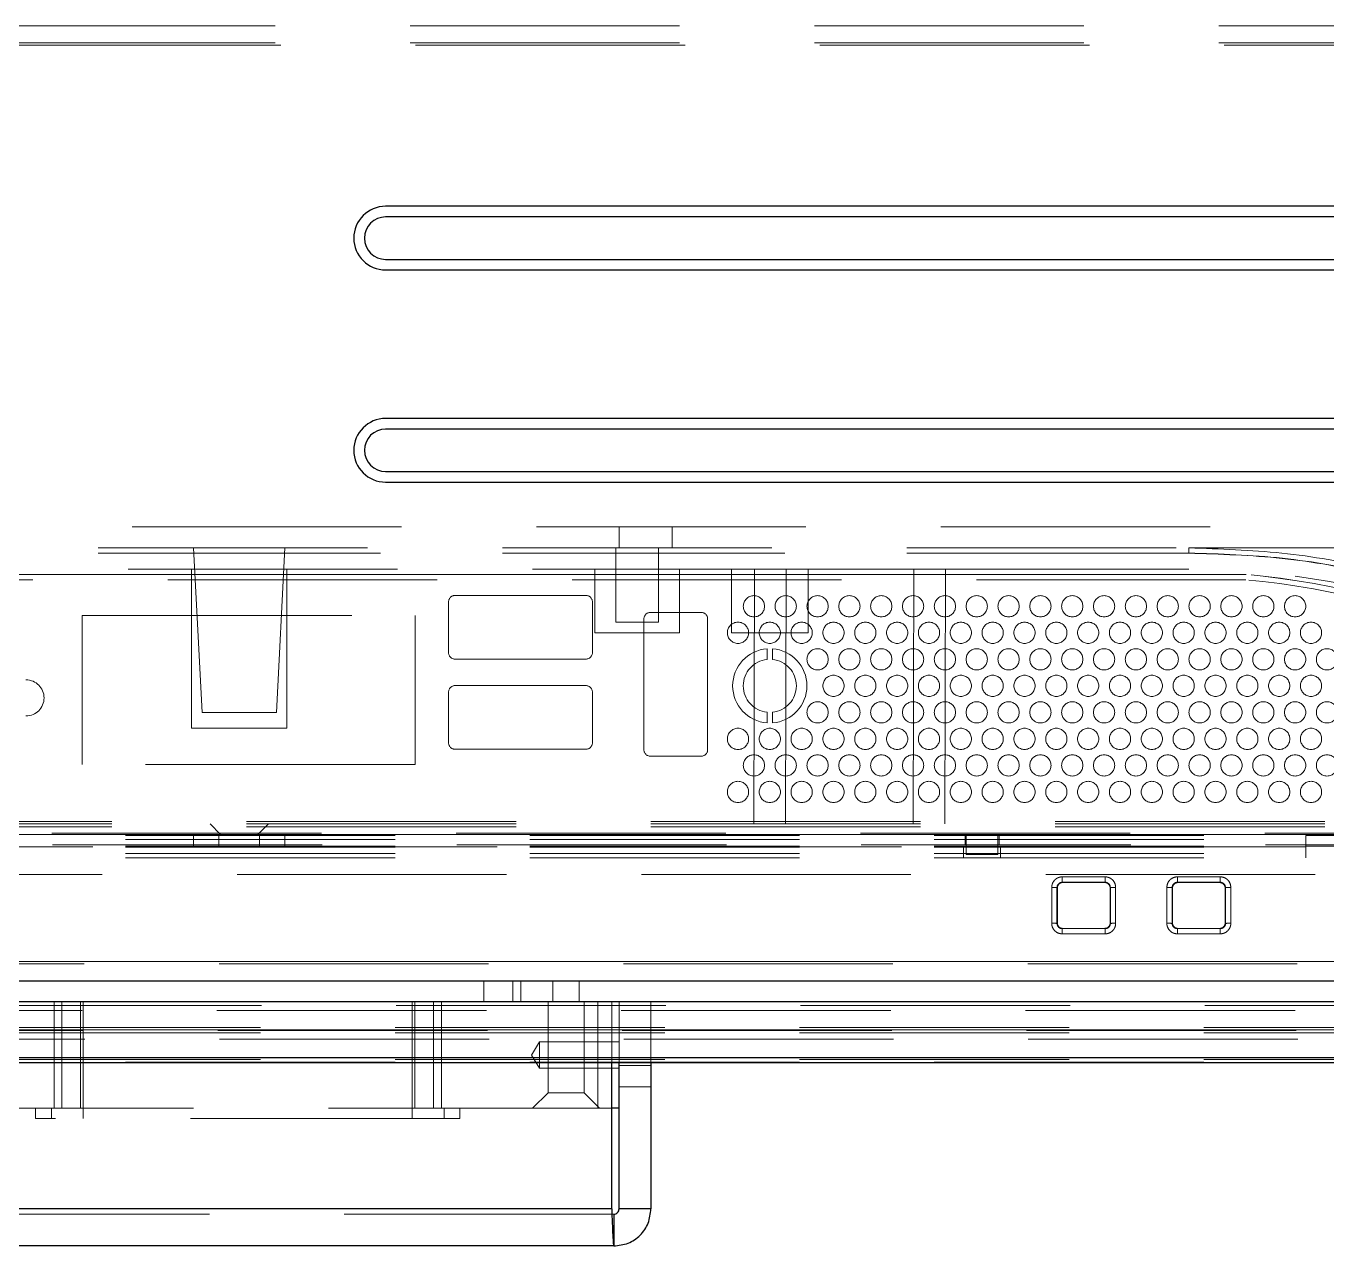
# Model space of a CAD drawing. Header units: millimetres. Extents: x 108 to 5832, y 144 to 4056.
# Drawn here: x 1273.9 to 1396.5, y 2784 to 2899 of the extents above; entities that cross this region are included whole.
import ezdxf

# ---------------------------------------------------------------- set-up
doc = ezdxf.new("R2010")
doc.units = ezdxf.units.MM
doc.header["$LTSCALE"] = 20
doc.linetypes.add('HIDDEN', pattern=[1.905, 1.27, -0.635])

msp = doc.modelspace()

# ---------------------------------------------------------------- linework, layer by layer
at = {"color": 1, "linetype": 'HIDDEN', "lineweight": 18}
for p, q in [((1119.6, 2898.99), (2766, 2898.99)), ((1119.6, 2897.39), (1469.8, 2897.39)), ((1120.11, 2897.19), (2765.5, 2897.19)), ((1131.5, 2851.79), (1454.6, 2851.79)), ((1329.8, 2851.79), (1329.8, 2849.79)), ((1334.8, 2849.79), (1334.8, 2851.79)), ((1204.5, 2849.79), (1383.5, 2849.79)), ((1204.5, 2849.31), (1383.5, 2849.31)), ((1383.5, 2849.29), (1204.5, 2849.29)), ((1289.69, 2849.79), (1290.5, 2834.29)), ((1297.5, 2834.29), (1298.31, 2849.79)), ((1329.5, 2849.79), (1329.5, 2842.79)), ((1333.5, 2842.79), (1333.5, 2849.79)), ((1383.5, 2849.31), (1383.5, 2849.79)), ((1383.5, 2849.29), (1383.5, 2849.79)), ((1383.5, 2849.79), (1454.6, 2849.79)), ((1245.43, 2847.79), (1342.57, 2847.79)), ((1289.5, 2847.79), (1289.5, 2832.79)), ((1298.5, 2832.79), (1298.5, 2847.79)), ((1327.5, 2847.79), (1327.5, 2841.79)), ((1335.5, 2841.79), (1335.5, 2847.79)), ((1340.4, 2847.79), (1340.4, 2841.79)), ((1342.57, 2847.79), (1342.51, 2823.79)), ((1342.57, 2847.79), (1345.55, 2847.79)), ((1345.55, 2847.79), (1345.49, 2823.79)), ((1345.55, 2847.79), (1357.58, 2847.79)), ((1347.6, 2841.79), (1347.6, 2847.79)), ((1357.58, 2847.79), (1357.52, 2823.79)), ((1360.56, 2847.79), (1357.58, 2847.79)), ((1360.5, 2823.79), (1360.56, 2847.79)), ((1383.5, 2847.79), (1360.56, 2847.79)), ((1388.89, 2847.3), (1198.11, 2847.3)), ((1198.11, 2847.28), (1388.89, 2847.28)), ((1388.87, 2846.79), (1198.13, 2846.79)), ((1388.89, 2847.28), (1388.89, 2847.3)), ((1313.73, 2839.91), (1313.73, 2844.71)), ((1314.33, 2845.31), (1326.68, 2845.31)), ((1327.28, 2844.71), (1327.28, 2839.91)), ((1279.2, 2843.43), (1310.57, 2843.43)), ((1279.2, 2829.38), (1279.2, 2843.43)), ((1310.57, 2843.43), (1310.57, 2829.38)), ((1332.14, 2830.76), (1332.14, 2843.11)), ((1332.74, 2843.71), (1337.54, 2843.71)), ((1338.14, 2843.11), (1338.14, 2830.76)), ((1327.5, 2841.79), (1335.5, 2841.79)), ((1329.5, 2842.79), (1333.5, 2842.79)), ((1340.4, 2841.79), (1347.6, 2841.79)), ((1326.68, 2839.31), (1314.33, 2839.31)), ((1343.75, 2840.28), (1343.75, 2839.27)), ((1344.25, 2839.27), (1344.25, 2840.28)), ((1314.33, 2836.81), (1326.68, 2836.81)), ((1313.73, 2831.41), (1313.73, 2836.21)), ((1327.28, 2836.21), (1327.28, 2831.41)), ((1290.5, 2834.29), (1297.5, 2834.29)), ((1343.75, 2834.3), (1343.75, 2833.3)), ((1344.25, 2833.3), (1344.25, 2834.3)), ((1289.5, 2832.79), (1298.5, 2832.79)), ((1326.68, 2830.81), (1314.33, 2830.81)), ((1310.57, 2829.38), (1279.2, 2829.38)), ((1337.54, 2830.16), (1332.74, 2830.16)), ((1142.3, 2823.99), (1445.7, 2823.99)), ((1142.3, 2823.79), (1445.7, 2823.79)), ((1142.3, 2823.5), (1445.7, 2823.5)), ((1291.25, 2823.79), (1292.25, 2822.79)), ((1295.75, 2822.79), (1296.75, 2823.79)), ((1445.8, 2822.79), (1142.2, 2822.79)), ((1169, 2822.69), (1394.5, 2822.69)), ((1169, 2822.31), (1394.5, 2822.31)), ((1170.95, 2822.78), (1416.06, 2822.78)), ((1416.05, 2822.89), (1170.96, 2822.89)), ((1289.69, 2822.69), (1289.69, 2821.69)), ((1292.09, 2822.69), (1292.09, 2821.69)), ((1295.92, 2821.69), (1295.92, 2822.69)), ((1298.31, 2822.69), (1298.31, 2821.69)), ((1362.4, 2822.79), (1362.4, 2821.79)), ((1362.5, 2822.79), (1362.5, 2820.89)), ((1365.5, 2820.89), (1365.5, 2822.79)), ((1365.6, 2821.79), (1365.6, 2822.79)), ((1394.5, 2822.31), (1394.5, 2822.69)), ((1394.5, 2822.69), (1405.5, 2822.69)), ((1394.5, 2821.68), (1394.5, 2822.31)), ((1169, 2821.69), (1394.5, 2821.69)), ((1169, 2821.68), (1394.5, 2821.68)), ((1394.5, 2821.6), (1169, 2821.6)), ((1169, 2821.59), (1419, 2821.59)), ((1169, 2820.97), (1394.5, 2820.97)), ((1416.11, 2821.79), (1170.9, 2821.79)), ((1362.25, 2821.59), (1362.25, 2820.59)), ((1362.5, 2820.89), (1365.5, 2820.89)), ((1365.75, 2820.59), (1365.75, 2821.59)), ((1394.5, 2821.69), (1405.5, 2821.69)), ((1394.5, 2821.68), (1394.5, 2821.59)), ((1394.5, 2820.59), (1394.5, 2821.59)), ((1169, 2820.59), (1419, 2820.59)), ((1471.6, 2818.99), (1126.51, 2818.99)), ((1371.56, 2818.79), (1375.59, 2818.79)), ((1371.56, 2818.27), (1371.56, 2818.79)), ((1371.56, 2818.79), (1371.56, 2818.27)), ((1375.59, 2818.27), (1375.59, 2818.79)), ((1375.59, 2818.79), (1375.59, 2818.27)), ((1382.41, 2818.79), (1386.44, 2818.79)), ((1382.41, 2818.79), (1382.41, 2818.27)), ((1382.41, 2818.79), (1382.41, 2818.27)), ((1386.44, 2818.79), (1386.44, 2818.27)), ((1386.44, 2818.27), (1386.44, 2818.79)), ((1370.56, 2814.41), (1370.56, 2817.79)), ((1371.06, 2814.4), (1371.06, 2817.78)), ((1371.1, 2817.74), (1371.06, 2817.78)), ((1371.1, 2814.43), (1371.1, 2817.74)), ((1371.56, 2818.27), (1375.59, 2818.27)), ((1371.56, 2818.27), (1371.6, 2818.24)), ((1371.6, 2818.24), (1375.56, 2818.24)), ((1375.56, 2818.24), (1375.59, 2818.27)), ((1376.06, 2817.74), (1376.09, 2817.78)), ((1376.06, 2817.74), (1376.06, 2814.43)), ((1376.09, 2817.78), (1376.09, 2814.4)), ((1376.59, 2817.79), (1376.59, 2814.41)), ((1381.41, 2814.41), (1381.41, 2817.79)), ((1381.91, 2814.4), (1381.91, 2817.78)), ((1381.95, 2817.74), (1381.91, 2817.78)), ((1381.95, 2814.43), (1381.95, 2817.74)), ((1382.41, 2818.27), (1386.44, 2818.27)), ((1382.45, 2818.24), (1382.41, 2818.27)), ((1382.45, 2818.24), (1386.41, 2818.24)), ((1386.41, 2818.24), (1386.44, 2818.27)), ((1386.91, 2817.74), (1386.94, 2817.78)), ((1386.91, 2817.74), (1386.91, 2814.43)), ((1386.94, 2817.78), (1386.94, 2814.4)), ((1387.44, 2817.79), (1387.44, 2814.41)), ((1371.1, 2814.43), (1371.06, 2814.4)), ((1371.6, 2813.93), (1371.56, 2813.9)), ((1371.56, 2813.41), (1371.56, 2813.9)), ((1375.59, 2813.9), (1371.56, 2813.9)), ((1371.56, 2813.41), (1371.56, 2813.9)), ((1375.56, 2813.93), (1371.6, 2813.93)), ((1375.56, 2813.93), (1375.59, 2813.9)), ((1375.59, 2813.41), (1375.59, 2813.9)), ((1375.59, 2813.41), (1375.59, 2813.9)), ((1376.06, 2814.43), (1376.09, 2814.4)), ((1381.91, 2814.4), (1381.95, 2814.43)), ((1382.45, 2813.93), (1382.41, 2813.9)), ((1382.41, 2813.41), (1382.41, 2813.9)), ((1386.44, 2813.9), (1382.41, 2813.9)), ((1382.41, 2813.41), (1382.41, 2813.9)), ((1386.41, 2813.93), (1382.45, 2813.93)), ((1386.41, 2813.93), (1386.44, 2813.9)), ((1386.44, 2813.41), (1386.44, 2813.9)), ((1386.44, 2813.41), (1386.44, 2813.9)), ((1386.91, 2814.43), (1386.94, 2814.4)), ((1375.59, 2813.41), (1371.56, 2813.41)), ((1386.44, 2813.41), (1382.41, 2813.41)), ((1120.11, 2810.79), (2765.5, 2810.79)), ((2765.3, 2810.59), (1120.31, 2810.59)), ((2759.1, 2810.79), (1126.51, 2810.79)), ((1317.05, 2808.99), (1317.05, 2806.99)), ((1319.8, 2806.99), (1319.8, 2808.99)), ((1320.55, 2806.99), (1320.55, 2808.99)), ((1323.55, 2808.99), (1323.55, 2806.99)), ((1326.05, 2806.99), (1326.05, 2808.99)), ((1448.5, 2806.67), (1139.5, 2806.67)), ((1139.5, 2806.19), (1448.5, 2806.19)), ((1276.55, 2806.99), (1276.55, 2796.99)), ((1277.3, 2806.99), (1277.3, 2796.99)), ((1279.05, 2796.99), (1279.05, 2806.99)), ((1279.3, 2796.99), (1279.3, 2806.99)), ((1310.3, 2806.99), (1310.3, 2796.99)), ((1310.55, 2806.99), (1310.55, 2796.99)), ((1312.3, 2796.99), (1312.3, 2806.99)), ((1313.05, 2796.99), (1313.05, 2806.99)), ((1323.1, 2806.99), (1323.1, 2798.44)), ((1326.5, 2798.44), (1326.5, 2806.99)), ((1327.8, 2796.99), (1327.8, 2806.99)), ((1329.1, 2801.29), (1329.1, 2806.99)), ((1329.8, 2801.29), (1329.8, 2806.99)), ((1332.8, 2806.99), (1332.8, 2801.29)), ((1448.4, 2804.59), (1139.6, 2804.59)), ((1448.4, 2804.36), (1139.6, 2804.36)), ((1139.6, 2804.36), (1448.4, 2804.36)), ((1139.6, 2804.3), (1448.4, 2804.3)), ((1448.4, 2804.09), (1139.6, 2804.09)), ((1139.75, 2803.49), (1448.25, 2803.49)), ((1322.3, 2803.24), (1321.55, 2801.99)), ((1322.3, 2803.24), (1322.3, 2800.74)), ((1329.8, 2803.24), (1322.3, 2803.24)), ((1448.5, 2801.76), (1139.5, 2801.76)), ((1448.4, 2801.58), (1139.6, 2801.58)), ((1169, 2801.3), (1419, 2801.3)), ((1321.55, 2801.99), (1322.3, 2800.74)), ((1322.3, 2800.74), (1329.8, 2800.74)), ((1329.8, 2800.99), (1332.8, 2800.99)), ((1329.8, 2798.99), (1332.8, 2798.99)), ((1323.1, 2798.44), (1321.65, 2796.99)), ((1326.5, 2798.44), (1323.1, 2798.44)), ((1327.95, 2796.99), (1326.5, 2798.44)), ((1327.8, 2796.99), (1261.8, 2796.99)), ((1274.8, 2795.99), (1274.8, 2796.99)), ((1276.3, 2796.99), (1276.3, 2795.99)), ((1279.3, 2795.99), (1279.3, 2796.99)), ((1310.3, 2796.99), (1310.3, 2795.99)), ((1313.3, 2795.99), (1313.3, 2796.99)), ((1314.8, 2795.99), (1314.8, 2796.99)), ((1329.1, 2796.99), (1327.8, 2796.99)), ((1314.8, 2795.99), (1274.8, 2795.99)), ((1329.3, 2786.99), (1260.3, 2786.99)), ((1260.51, 2787.49), (1329.1, 2787.49))]:
    msp.add_line(p, q, dxfattribs=at)
at = {"color": 7, "linetype": 'Continuous', "lineweight": 25}
for p, q in [((1427.8, 2881.99), (1307.8, 2881.99)), ((1427.8, 2880.99), (1307.8, 2880.99)), ((1307.8, 2876.99), (1427.8, 2876.99)), ((1307.8, 2875.99), (1427.8, 2875.99)), ((1427.8, 2861.99), (1307.8, 2861.99)), ((1427.8, 2860.99), (1307.8, 2860.99)), ((1307.8, 2856.99), (1427.8, 2856.99)), ((1307.8, 2855.99), (1427.8, 2855.99)), ((1119.8, 2808.99), (2765.8, 2808.99)), ((1467.8, 2806.99), (1121.8, 2806.99)), ((1139.5, 2801.76), (1448.5, 2801.76)), ((1139.5, 2801.29), (1448.5, 2801.29)), ((1329.1, 2787.49), (1329.1, 2801.29)), ((1329.8, 2787.49), (1329.8, 2801.29)), ((1332.8, 2801.29), (1332.8, 2787.49)), ((1329.8, 2796.99), (1329.1, 2796.99)), ((1329.1, 2787.49), (1260.51, 2787.49)), ((1329.3, 2786.99), (1329.3, 2783.99)), ((1332.8, 2787.49), (1329.8, 2787.49)), ((1329.3, 2783.99), (1260.3, 2783.99))]:
    msp.add_line(p, q, dxfattribs=at)
at = {"color": 1, "linetype": 'HIDDEN', "lineweight": 18}
for centre in [(1342.5, 2844.29), (1345.5, 2844.29), (1348.5, 2844.29), (1351.5, 2844.29), (1354.5, 2844.29), (1357.5, 2844.29), (1360.5, 2844.29), (1363.5, 2844.29), (1366.5, 2844.29), (1369.5, 2844.29), (1372.5, 2844.29), (1375.5, 2844.29), (1378.5, 2844.29), (1381.5, 2844.29), (1384.5, 2844.29), (1387.5, 2844.29), (1390.5, 2844.29), (1393.5, 2844.29), (1341, 2841.79), (1344, 2841.79), (1347, 2841.79), (1350, 2841.79), (1353, 2841.79), (1356, 2841.79), (1359, 2841.79), (1362, 2841.79), (1365, 2841.79), (1368, 2841.79), (1371, 2841.79), (1374, 2841.79), (1377, 2841.79), (1380, 2841.79), (1383, 2841.79), (1386, 2841.79), (1389, 2841.79), (1392, 2841.79), (1395, 2841.79), (1348.5, 2839.29), (1351.5, 2839.29), (1354.5, 2839.29), (1357.5, 2839.29), (1360.5, 2839.29), (1363.5, 2839.29), (1366.5, 2839.29), (1369.5, 2839.29), (1372.5, 2839.29), (1375.5, 2839.29), (1378.5, 2839.29), (1381.5, 2839.29), (1384.5, 2839.29), (1387.5, 2839.29), (1390.5, 2839.29), (1393.5, 2839.29), (1396.5, 2839.29), (1350, 2836.79), (1353, 2836.79), (1356, 2836.79), (1359, 2836.79), (1362, 2836.79), (1365, 2836.79), (1368, 2836.79), (1371, 2836.79), (1374, 2836.79), (1377, 2836.79), (1380, 2836.79), (1383, 2836.79), (1386, 2836.79), (1389, 2836.79), (1392, 2836.79), (1395, 2836.79), (1348.5, 2834.29), (1351.5, 2834.29), (1354.5, 2834.29), (1357.5, 2834.29), (1360.5, 2834.29), (1363.5, 2834.29), (1366.5, 2834.29), (1369.5, 2834.29), (1372.5, 2834.29), (1375.5, 2834.29), (1378.5, 2834.29), (1381.5, 2834.29), (1384.5, 2834.29), (1387.5, 2834.29), (1390.5, 2834.29), (1393.5, 2834.29), (1396.5, 2834.29), (1341, 2831.79), (1344, 2831.79), (1347, 2831.79), (1350, 2831.79), (1353, 2831.79), (1356, 2831.79), (1359, 2831.79), (1362, 2831.79), (1365, 2831.79), (1368, 2831.79), (1371, 2831.79), (1374, 2831.79), (1377, 2831.79), (1380, 2831.79), (1383, 2831.79), (1386, 2831.79), (1389, 2831.79), (1392, 2831.79), (1395, 2831.79), (1342.5, 2829.29), (1345.5, 2829.29), (1348.5, 2829.29), (1351.5, 2829.29), (1354.5, 2829.29), (1357.5, 2829.29), (1360.5, 2829.29), (1363.5, 2829.29), (1366.5, 2829.29), (1369.5, 2829.29), (1372.5, 2829.29), (1375.5, 2829.29), (1378.5, 2829.29), (1381.5, 2829.29), (1384.5, 2829.29), (1387.5, 2829.29), (1390.5, 2829.29), (1393.5, 2829.29), (1396.5, 2829.29), (1341, 2826.79), (1344, 2826.79), (1347, 2826.79), (1350, 2826.79), (1353, 2826.79), (1356, 2826.79), (1359, 2826.79), (1362, 2826.79), (1365, 2826.79), (1368, 2826.79), (1371, 2826.79), (1374, 2826.79), (1377, 2826.79), (1380, 2826.79), (1383, 2826.79), (1386, 2826.79), (1389, 2826.79), (1392, 2826.79), (1395, 2826.79)]:
    msp.add_circle(centre, 1, dxfattribs=at)
at = {"color": 7, "linetype": 'Continuous', "lineweight": 25}
for centre, radius in [((1307.8, 2878.99), 3), ((1307.8, 2878.99), 2), ((1307.8, 2858.99), 3), ((1307.8, 2858.99), 2)]:
    msp.add_arc(centre, radius, 90, 270, dxfattribs=at)
at = {"color": 1, "linetype": 'HIDDEN', "lineweight": 18}
for centre, radius, start, end in [((1383.5, 2771.56), 76.23, 63.3698, 90), ((1382, 2771.87), 75.23, 65.2139, 84.7619), ((1382, 2771.88), 75.73, 65.2139, 84.7792), ((1382, 2771.87), 75.73, 65.2139, 84.7792), ((1314.33, 2844.71), 0.6, 90, 180), ((1326.68, 2844.71), 0.6, 0, 90), ((1332.74, 2843.11), 0.6, 90, 180), ((1337.54, 2843.11), 0.6, 0, 90), ((1314.33, 2839.91), 0.6, 180, 270), ((1326.68, 2839.91), 0.6, 270, 0), ((1344, 2836.79), 3.5, 94.096, 265.904), ((1344, 2836.79), 2.5, 95.7392, 264.2608), ((1344, 2836.79), 3.5, 274.096, 85.904), ((1344, 2836.79), 2.5, 275.7392, 84.2608), ((1273.91, 2835.65), 1.7, 270, 90), ((1314.33, 2836.21), 0.6, 90, 180), ((1326.68, 2836.21), 0.6, 0, 90), ((1314.33, 2831.41), 0.6, 180, 270), ((1326.68, 2831.41), 0.6, 270, 0), ((1332.74, 2830.76), 0.6, 180, 270), ((1337.54, 2830.76), 0.6, 270, 0), ((1370.68, 2812.6), 5.19, 85.7421, 91.2581), ((1376.48, 2812.6), 5.19, 88.7419, 94.2579), ((1381.53, 2812.6), 5.19, 85.7421, 91.2585), ((1387.33, 2812.6), 5.19, 88.7419, 94.2579), ((1370.68, 2809.25), 5.16, 85.7222, 91.278), ((1376.48, 2809.25), 5.16, 88.722, 94.2778), ((1381.53, 2809.25), 5.16, 85.7222, 91.278), ((1387.33, 2809.25), 5.16, 88.7222, 94.2773)]:
    msp.add_arc(centre, radius, start, end, dxfattribs=at)
for centre, major_axis in [((1371.6, 2817.74), (-0.354, 0.354)), ((1375.56, 2817.74), (0.354, 0.354)), ((1382.45, 2817.74), (-0.354, 0.354)), ((1386.41, 2817.74), (0.354, 0.354)), ((1371.6, 2814.43), (-0.354, -0.354)), ((1375.56, 2814.43), (0.354, -0.354)), ((1382.45, 2814.43), (-0.354, -0.354)), ((1386.41, 2814.43), (0.354, -0.354))]:
    msp.add_ellipse(centre, major_axis=major_axis, ratio=0.998783, start_param=5.498396, end_param=7.067974, dxfattribs=at)
for points, knots in [([(1383.5, 2849.79), (1386.42, 2849.69), (1392.29, 2849.51), (1401.01, 2847.95), (1409.61, 2845.53), (1415.07, 2843.09), (1417.8, 2841.87)], [0, 0, 0, 0, 0.246695, 0.495589, 0.746687, 1, 1, 1, 1]), ([(1383.5, 2849.31), (1386.44, 2849.22), (1392.32, 2849.03), (1401.02, 2847.46), (1409.53, 2845.05), (1414.9, 2842.65), (1417.58, 2841.44)], [0, 0, 0, 0, 0.24998, 0.499967, 0.74997, 1, 1, 1, 1]), ([(1383.5, 2849.29), (1386.43, 2849.2), (1392.31, 2849.01), (1401.02, 2847.44), (1409.53, 2845.03), (1414.9, 2842.63), (1417.57, 2841.43)], [0, 0, 0, 0, 0.249194, 0.499999, 0.750805, 1, 1, 1, 1]), ([(1370.56, 2817.79), (1370.58, 2817.91), (1370.6, 2818.15), (1370.78, 2818.42), (1370.97, 2818.6), (1371.15, 2818.7), (1371.35, 2818.77), (1371.49, 2818.78), (1371.56, 2818.79)], [0, 0, 0, 0, 0.225294, 0.466625, 0.595578, 0.725234, 0.862213, 1, 1, 1, 1]), ([(1370.56, 2817.79), (1370.58, 2817.91), (1370.6, 2818.15), (1370.77, 2818.42), (1370.97, 2818.6), (1371.15, 2818.7), (1371.35, 2818.77), (1371.49, 2818.78), (1371.56, 2818.79)], [0, 0, 0, 0, 0.224034, 0.464866, 0.594545, 0.723953, 0.861984, 1, 1, 1, 1]), ([(1375.59, 2818.79), (1375.66, 2818.78), (1375.81, 2818.77), (1376.01, 2818.7), (1376.19, 2818.59), (1376.39, 2818.42), (1376.55, 2818.14), (1376.58, 2817.9), (1376.59, 2817.79)], [0, 0, 0, 0, 0.140296, 0.280186, 0.409774, 0.540766, 0.78022, 1, 1, 1, 1]), ([(1375.59, 2818.79), (1375.66, 2818.78), (1375.81, 2818.77), (1376.01, 2818.7), (1376.19, 2818.6), (1376.38, 2818.42), (1376.55, 2818.15), (1376.58, 2817.91), (1376.59, 2817.79)], [0, 0, 0, 0, 0.1375539, 0.2747703, 0.4042683, 0.5333601, 0.774695, 1, 1, 1, 1]), ([(1381.41, 2817.79), (1381.43, 2817.91), (1381.45, 2818.15), (1381.62, 2818.42), (1381.82, 2818.6), (1382, 2818.7), (1382.2, 2818.77), (1382.34, 2818.78), (1382.41, 2818.79)], [0, 0, 0, 0, 0.224515, 0.465463, 0.59459, 0.724378, 0.861793, 1, 1, 1, 1]), ([(1381.41, 2817.79), (1381.43, 2817.91), (1381.45, 2818.15), (1381.62, 2818.42), (1381.82, 2818.6), (1382, 2818.7), (1382.2, 2818.77), (1382.34, 2818.78), (1382.41, 2818.79)], [0, 0, 0, 0, 0.223157, 0.463735, 0.593569, 0.723121, 0.861571, 1, 1, 1, 1]), ([(1386.44, 2818.79), (1386.51, 2818.78), (1386.66, 2818.77), (1386.86, 2818.7), (1387.04, 2818.6), (1387.23, 2818.42), (1387.4, 2818.15), (1387.43, 2817.91), (1387.44, 2817.79)], [0, 0, 0, 0, 0.137793, 0.275453, 0.40451, 0.534268, 0.775384, 1, 1, 1, 1]), ([(1386.44, 2818.79), (1386.51, 2818.78), (1386.66, 2818.77), (1386.86, 2818.7), (1387.04, 2818.6), (1387.23, 2818.42), (1387.4, 2818.15), (1387.43, 2817.91), (1387.44, 2817.79)], [0, 0, 0, 0, 0.137516, 0.274769, 0.404267, 0.533359, 0.774695, 1, 1, 1, 1]), ([(1371.06, 2817.78), (1371.07, 2817.83), (1371.08, 2817.95), (1371.17, 2818.09), (1371.26, 2818.18), (1371.35, 2818.23), (1371.45, 2818.27), (1371.53, 2818.27), (1371.56, 2818.27)], [0, 0, 0, 0, 0.2187444, 0.4577729, 0.5855981, 0.7185224, 0.8567036, 1, 1, 1, 1]), ([(1371.56, 2818.27), (1371.53, 2818.27), (1371.45, 2818.27), (1371.35, 2818.23), (1371.26, 2818.18), (1371.17, 2818.09), (1371.08, 2817.95), (1371.07, 2817.83), (1371.06, 2817.78)], [0, 0, 0, 0, 0.143296, 0.281476, 0.4144, 0.542225, 0.781219, 1, 1, 1, 1]), ([(1375.59, 2818.27), (1375.63, 2818.27), (1375.7, 2818.27), (1375.8, 2818.23), (1375.89, 2818.18), (1375.99, 2818.09), (1376.07, 2817.95), (1376.08, 2817.83), (1376.09, 2817.78)], [0, 0, 0, 0, 0.143296, 0.281476, 0.4144, 0.542225, 0.781219, 1, 1, 1, 1]), ([(1376.09, 2817.78), (1376.08, 2817.83), (1376.07, 2817.95), (1375.99, 2818.09), (1375.89, 2818.18), (1375.8, 2818.23), (1375.7, 2818.27), (1375.63, 2818.27), (1375.59, 2818.27)], [0, 0, 0, 0, 0.2187444, 0.4577729, 0.5855981, 0.7185224, 0.8567036, 1, 1, 1, 1]), ([(1381.91, 2817.78), (1381.92, 2817.83), (1381.93, 2817.95), (1382.02, 2818.09), (1382.11, 2818.18), (1382.2, 2818.23), (1382.3, 2818.27), (1382.38, 2818.27), (1382.41, 2818.27)], [0, 0, 0, 0, 0.218744, 0.457771, 0.585596, 0.71852, 0.856628, 1, 1, 1, 1]), ([(1382.41, 2818.27), (1382.38, 2818.27), (1382.3, 2818.27), (1382.2, 2818.23), (1382.11, 2818.18), (1382.02, 2818.09), (1381.93, 2817.95), (1381.92, 2817.83), (1381.91, 2817.78)], [0, 0, 0, 0, 0.143371, 0.281479, 0.414402, 0.542226, 0.78122, 1, 1, 1, 1]), ([(1386.44, 2818.27), (1386.48, 2818.27), (1386.55, 2818.27), (1386.65, 2818.23), (1386.74, 2818.18), (1386.84, 2818.09), (1386.92, 2817.95), (1386.93, 2817.83), (1386.94, 2817.78)], [0, 0, 0, 0, 0.1432999, 0.2814124, 0.4144049, 0.5421774, 0.7812504, 1, 1, 1, 1]), ([(1386.94, 2817.78), (1386.93, 2817.83), (1386.92, 2817.95), (1386.84, 2818.09), (1386.74, 2818.18), (1386.65, 2818.23), (1386.55, 2818.27), (1386.48, 2818.27), (1386.44, 2818.27)], [0, 0, 0, 0, 0.21875, 0.457823, 0.585595, 0.718588, 0.8567, 1, 1, 1, 1]), ([(1371.56, 2813.41), (1371.44, 2813.42), (1371.18, 2813.45), (1370.85, 2813.67), (1370.66, 2813.95), (1370.57, 2814.2), (1370.57, 2814.34), (1370.56, 2814.41)], [0, 0, 0, 0, 0.237816, 0.483649, 0.737235, 0.868142, 1, 1, 1, 1]), ([(1371.56, 2813.41), (1371.44, 2813.42), (1371.18, 2813.45), (1370.85, 2813.67), (1370.66, 2813.94), (1370.57, 2814.2), (1370.57, 2814.34), (1370.56, 2814.41)], [0, 0, 0, 0, 0.2374565, 0.4827007, 0.7366182, 0.8682708, 1, 1, 1, 1]), ([(1371.56, 2813.9), (1371.49, 2813.9), (1371.36, 2813.92), (1371.2, 2814.03), (1371.11, 2814.17), (1371.07, 2814.29), (1371.06, 2814.36), (1371.06, 2814.4)], [0, 0, 0, 0, 0.251486, 0.498696, 0.735612, 0.864459, 1, 1, 1, 1]), ([(1371.06, 2814.4), (1371.06, 2814.36), (1371.07, 2814.29), (1371.11, 2814.17), (1371.2, 2814.03), (1371.36, 2813.92), (1371.49, 2813.9), (1371.56, 2813.9)], [0, 0, 0, 0, 0.135501, 0.264381, 0.501218, 0.748444, 1, 1, 1, 1]), ([(1376.59, 2814.41), (1376.59, 2814.34), (1376.58, 2814.2), (1376.52, 2814.01), (1376.42, 2813.83), (1376.25, 2813.63), (1375.97, 2813.45), (1375.72, 2813.42), (1375.59, 2813.41)], [0, 0, 0, 0, 0.1316889, 0.2631296, 0.3903321, 0.5180839, 0.7629561, 1, 1, 1, 1]), ([(1376.59, 2814.41), (1376.59, 2814.34), (1376.58, 2814.2), (1376.52, 2814.01), (1376.42, 2813.83), (1376.25, 2813.63), (1375.97, 2813.45), (1375.72, 2813.42), (1375.59, 2813.41)], [0, 0, 0, 0, 0.131688, 0.262982, 0.390563, 0.517729, 0.763048, 1, 1, 1, 1]), ([(1376.09, 2814.4), (1376.09, 2814.36), (1376.09, 2814.29), (1376.05, 2814.17), (1375.96, 2814.03), (1375.79, 2813.92), (1375.66, 2813.9), (1375.59, 2813.9)], [0, 0, 0, 0, 0.135491, 0.264361, 0.501181, 0.748388, 1, 1, 1, 1]), ([(1375.59, 2813.9), (1375.66, 2813.9), (1375.79, 2813.92), (1375.96, 2814.03), (1376.05, 2814.17), (1376.09, 2814.29), (1376.09, 2814.36), (1376.09, 2814.4)], [0, 0, 0, 0, 0.251542, 0.4987336, 0.7356321, 0.8644689, 1, 1, 1, 1]), ([(1382.41, 2813.41), (1382.29, 2813.42), (1382.03, 2813.45), (1381.7, 2813.67), (1381.51, 2813.94), (1381.42, 2814.2), (1381.42, 2814.34), (1381.41, 2814.41)], [0, 0, 0, 0, 0.2377673, 0.4830332, 0.7368574, 0.8679672, 1, 1, 1, 1]), ([(1382.41, 2813.41), (1382.29, 2813.42), (1382.03, 2813.45), (1381.76, 2813.63), (1381.59, 2813.83), (1381.49, 2814.01), (1381.42, 2814.2), (1381.42, 2814.34), (1381.41, 2814.41)], [0, 0, 0, 0, 0.237011, 0.481888, 0.609477, 0.736835, 0.868392, 1, 1, 1, 1]), ([(1382.41, 2813.9), (1382.34, 2813.9), (1382.21, 2813.92), (1382.05, 2814.03), (1381.96, 2814.17), (1381.92, 2814.29), (1381.91, 2814.36), (1381.91, 2814.4)], [0, 0, 0, 0, 0.251481, 0.498686, 0.735566, 0.864469, 1, 1, 1, 1]), ([(1381.91, 2814.4), (1381.91, 2814.36), (1381.92, 2814.29), (1381.96, 2814.17), (1382.05, 2814.03), (1382.21, 2813.92), (1382.34, 2813.9), (1382.41, 2813.9)], [0, 0, 0, 0, 0.135491, 0.264392, 0.501226, 0.748448, 1, 1, 1, 1]), ([(1387.44, 2814.41), (1387.44, 2814.34), (1387.43, 2814.2), (1387.35, 2813.95), (1387.15, 2813.67), (1386.82, 2813.45), (1386.57, 2813.42), (1386.44, 2813.41)], [0, 0, 0, 0, 0.131642, 0.263065, 0.516692, 0.762401, 1, 1, 1, 1]), ([(1387.44, 2814.41), (1387.44, 2814.34), (1387.43, 2814.2), (1387.35, 2813.95), (1387.15, 2813.67), (1386.82, 2813.45), (1386.57, 2813.42), (1386.44, 2813.41)], [0, 0, 0, 0, 0.131597, 0.262773, 0.516329, 0.762154, 1, 1, 1, 1]), ([(1386.94, 2814.4), (1386.94, 2814.36), (1386.94, 2814.29), (1386.9, 2814.17), (1386.81, 2814.03), (1386.64, 2813.92), (1386.51, 2813.9), (1386.44, 2813.9)], [0, 0, 0, 0, 0.135488, 0.264327, 0.501155, 0.748372, 1, 1, 1, 1]), ([(1386.44, 2813.9), (1386.51, 2813.9), (1386.64, 2813.92), (1386.81, 2814.03), (1386.9, 2814.17), (1386.94, 2814.29), (1386.94, 2814.36), (1386.94, 2814.4)], [0, 0, 0, 0, 0.251549, 0.498747, 0.73561, 0.864473, 1, 1, 1, 1])]:
    msp.add_open_spline(points, degree=3, knots=knots, dxfattribs=at)
at = {"color": 7, "linetype": 'Continuous', "lineweight": 25}
for points, knots in [([(1329.1, 2787.49), (1329.11, 2787.03), (1329.15, 2786.11), (1329.2, 2784.95), (1329.25, 2784.15), (1329.29, 2784.04), (1329.3, 2783.99)], [0, 0, 0, 0, 0.250001, 0.499997, 0.749994, 1, 1, 1, 1]), ([(1329.3, 2783.99), (1329.76, 2784.04), (1330.68, 2784.15), (1331.84, 2784.95), (1332.64, 2786.11), (1332.75, 2787.03), (1332.8, 2787.49)], [0, 0, 0, 0, 0.249998, 0.499997, 0.749997, 1, 1, 1, 1]), ([(1329.3, 2786.99), (1329.37, 2786.99), (1329.5, 2787.01), (1329.66, 2787.13), (1329.78, 2787.29), (1329.79, 2787.42), (1329.8, 2787.49)], [0, 0, 0, 0, 0.2499868, 0.4999548, 0.7499922, 1, 1, 1, 1])]:
    msp.add_open_spline(points, degree=3, knots=knots, dxfattribs=at)

doc.saveas('drawing.dxf')
